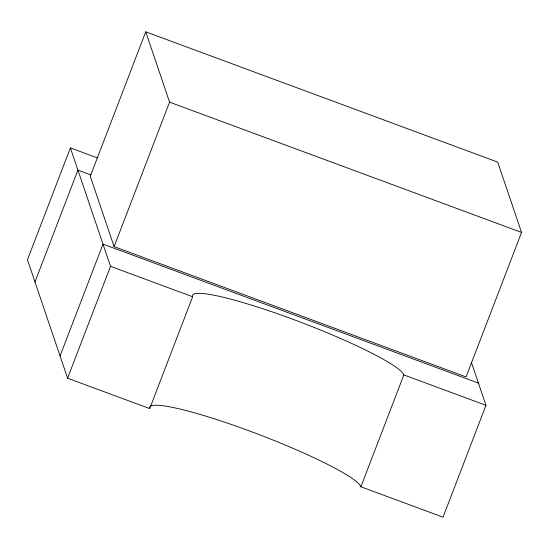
<?xml version="1.0" encoding="UTF-8"?>
<svg xmlns="http://www.w3.org/2000/svg" width="549" height="549" viewBox="0 0 549 549"><rect width="100%" height="100%" fill="white"/><g stroke="black" fill="none" stroke-linecap="round" stroke-linejoin="round"><path stroke-width="0.82" d="M97.502 157.94L70.389 147.907L27.45 259.766L67.589 378.199L149.712 408.6A113.149 13.595 21 0 1 249.665 431.034A113.149 13.595 21 0 1 360.906 486.778L443.036 517.179L485.975 405.32L471.358 362.196M34.978 281.973L77.917 170.115L90.777 174.87M145.739 31.821L90.276 176.304L114.103 246.625L466.087 376.923L521.55 232.433L497.717 162.113L145.739 31.821L169.566 102.141L114.103 246.625M60.061 355.992L102.999 244.133L478.447 383.113M67.589 378.199L110.527 266.34L70.389 147.907M149.712 408.6L192.651 296.741A113.149 13.595 21 0 1 292.603 319.175A113.149 13.595 21 0 1 403.844 374.919L485.975 405.32M360.906 486.778L403.844 374.919M169.566 102.141L521.55 232.433M110.527 266.34L192.651 296.741"/></g></svg>
